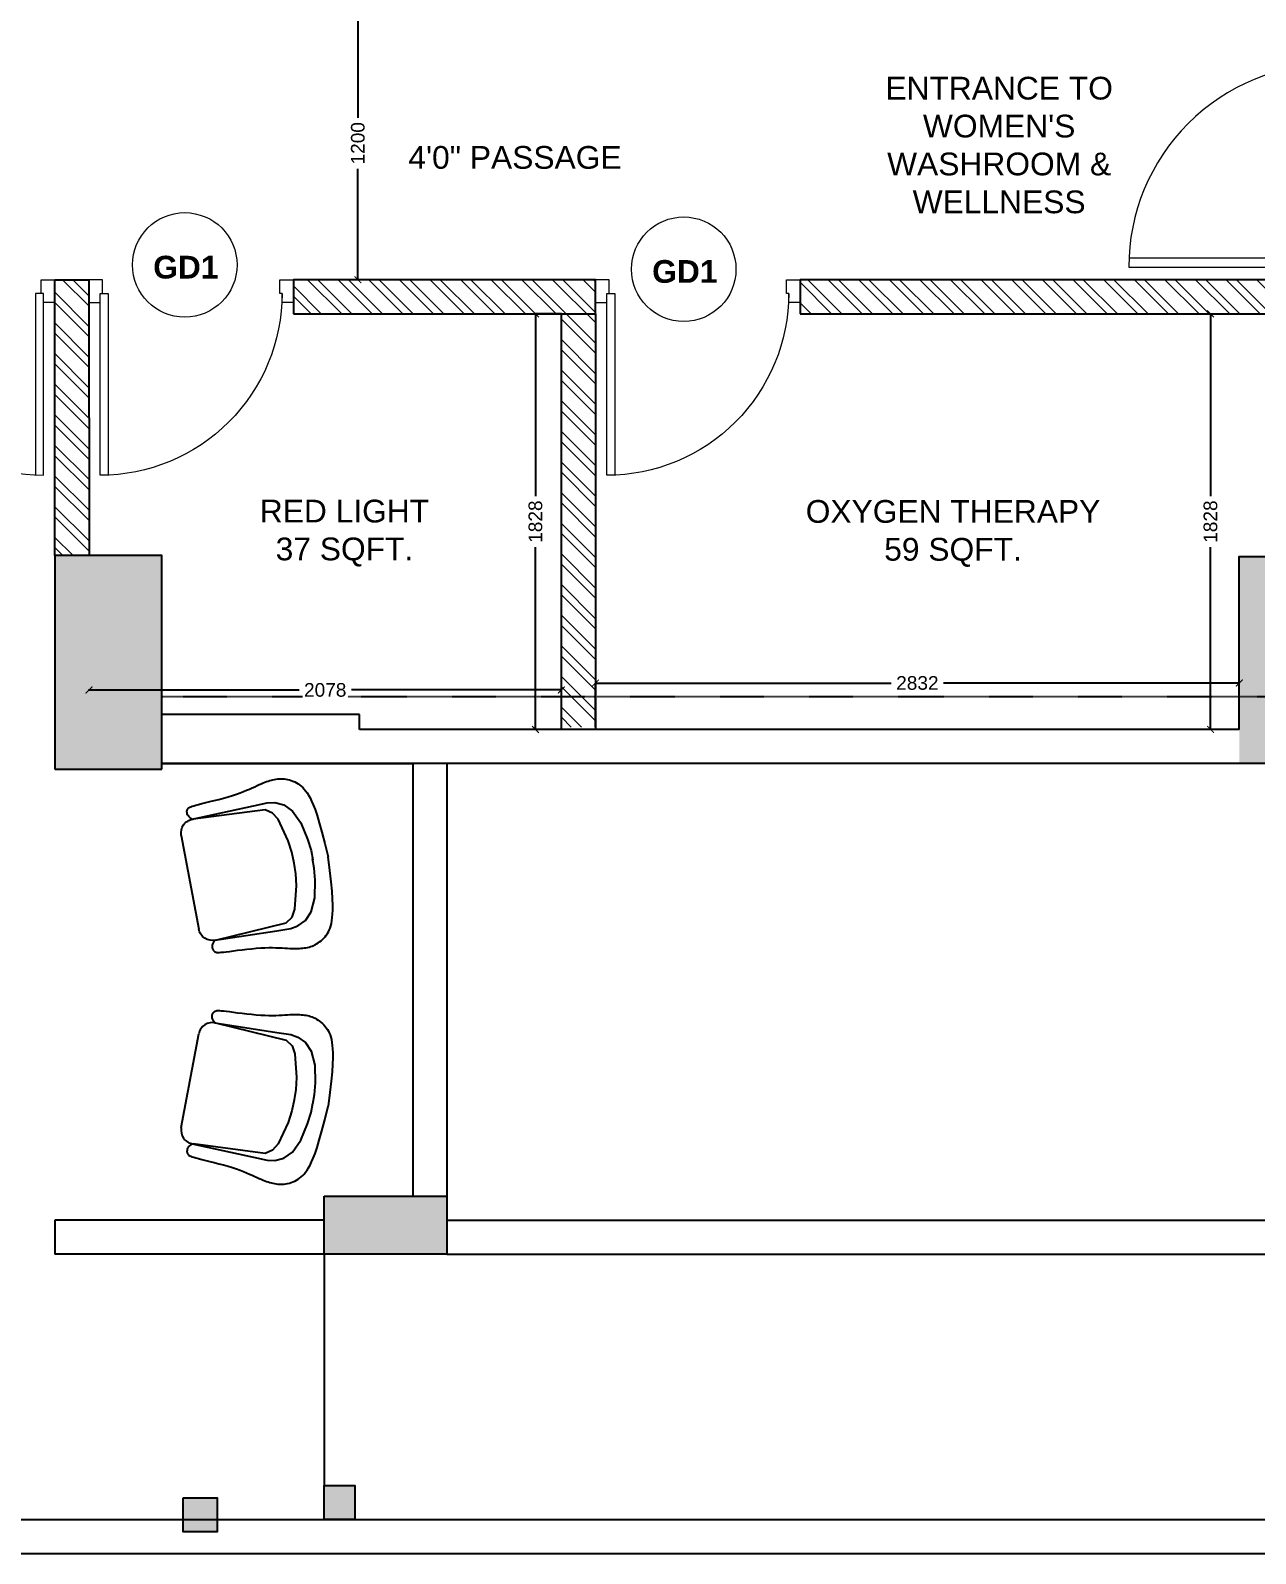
# Model space of a CAD drawing. Header units: millimetres. Extents: x 1464389 to 1998638, y -29162 to 256806.
# Drawn here: x 1884112 to 1889501, y 199536 to 206235 of the extents above; entities that cross this region are included whole.
import ezdxf

# ---------------------------------------------------------------- set-up
doc = ezdxf.new("R2010")
doc.units = ezdxf.units.MM
doc.header["$LTSCALE"] = 15
doc.header["$PDMODE"] = 35
doc.linetypes.add('DASHED2', pattern=[0.375, 0.25, -0.125])
doc.layers.get('0').update_dxf_attribs({"lineweight": 5})
for name, color, linetype in [('A-TEXT', 4, 'Continuous'), ('GFC Columns', 6, 'Continuous'), ('GFC Walls', 14, 'Continuous'), ('NEW WALL', 5, 'Continuous'), ('S-col-3', 3, 'Continuous'), ('Text', 250, 'Continuous')]:
    doc.layers.add(name, color=color, linetype=linetype)
for name, color, linetype, lineweight in [('A-Walls', 1, 'Continuous', 30), ('dimension', 1, 'Continuous', 25), ('DOOR', 124, 'Continuous', 9), ('floor raising', 210, 'Continuous', 9), ('HACH', 252, 'Continuous', 13), ('Hatch', 252, 'Continuous', 15)]:
    doc.layers.add(name, color=color, linetype=linetype, lineweight=lineweight)
doc.layers.add('Furnitures', color=7, linetype='Continuous', lineweight=25, true_color=0x753b00)
doc.styles.add('ARIAL', font='arial.ttf')
doc.dimstyles.new('SC-25', dxfattribs={"dimtxt": 60, "dimasz": 30, "dimexe": 0, "dimexo": 0, "dimgap": 25, "dimtad": 0, "dimdec": 0, "dimzin": 0, "dimdsep": 46, "dimtxsty": 'ARIAL', "dimblk": 'ARCHTICK', "dimcen": 0.09, "dimdle": 3, "dimclrd": 251, "dimclre": 251, "dimclrt": 1, "dimadec": 0, "dimazin": 0, "dimtfac": 1, "dimtdec": 0, "dimtofl": 0, "dimtmove": 0, "dimatfit": 2, "dimfxl": 100, "dimtolj": 1, "dimtzin": 0, "dimarcsym": 0})

# ---------------------------------------------------------------- blocks, each defined once
blk = doc.blocks.new('single chir')
for p, q in [((-369961.9, -37581.5), (-369968.9, -37586.1)), ((-369954.8, -37577.3), (-369961.9, -37581.5)), ((-369947.5, -37573.5), (-369954.8, -37577.3)), ((-369940.1, -37570.3), (-369947.5, -37573.5)), ((-369932.7, -37567.4), (-369940.1, -37570.3)), ((-369925.4, -37565.1), (-369932.7, -37567.4)), ((-369918.3, -37563.2), (-369925.4, -37565.1)), ((-369911.2, -37561.8), (-369918.3, -37563.2)), ((-369904.1, -37560.8), (-369911.2, -37561.8)), ((-369897.2, -37560.2), (-369904.1, -37560.8)), ((-369890.2, -37560), (-369897.2, -37560.2)), ((-369883.3, -37560.1), (-369890.2, -37560)), ((-369876.3, -37560.4), (-369883.3, -37560.1)), ((-369869.2, -37561), (-369876.3, -37560.4)), ((-369862.1, -37561.8), (-369869.2, -37561)), ((-369854.8, -37562.8), (-369862.1, -37561.8)), ((-369847.2, -37564), (-369854.8, -37562.8)), ((-369839.3, -37565.5), (-369847.2, -37564)), ((-369831, -37567.2), (-369839.3, -37565.5)), ((-369822.2, -37569.3), (-369831, -37567.2)), ((-369812.8, -37571.5), (-369822.2, -37569.3)), ((-369802.7, -37574.1), (-369812.8, -37571.5)), ((-369791.9, -37577), (-369802.7, -37574.1)), ((-369780.3, -37580), (-369791.9, -37577)), ((-369767.7, -37583.3), (-369780.3, -37580)), ((-370014.2, -37642.7), (-370018.8, -37654.1)), ((-370009.4, -37632.6), (-370014.2, -37642.7)), ((-370004.5, -37623.7), (-370009.4, -37632.6)), ((-369999.3, -37615.8), (-370004.5, -37623.7)), ((-369993.9, -37608.7), (-369999.3, -37615.8)), ((-369988.1, -37602.3), (-369993.9, -37608.7)), ((-369982.1, -37596.5), (-369988.1, -37602.3)), ((-369975.6, -37591.1), (-369982.1, -37596.5)), ((-369968.9, -37586.1), (-369975.6, -37591.1)), ((-369754.1, -37586.6), (-369767.7, -37583.3)), ((-369739.5, -37589.9), (-369754.1, -37586.6)), ((-369723.7, -37593), (-369739.5, -37589.9)), ((-369706.7, -37596.1), (-369723.7, -37593)), ((-369688.3, -37598.8), (-369706.7, -37596.1)), ((-369668.7, -37601.3), (-369688.3, -37598.8)), ((-369648.1, -37603.5), (-369668.7, -37601.3)), ((-369627.2, -37605.4), (-369648.1, -37603.5)), ((-369606.5, -37607.1), (-369627.2, -37605.4)), ((-369586.4, -37608.6), (-369606.5, -37607.1)), ((-369567.6, -37609.9), (-369586.4, -37608.6)), ((-369550.5, -37611.2), (-369567.6, -37609.9)), ((-369535.6, -37612.3), (-369550.5, -37611.2)), ((-369523.3, -37613.5), (-369535.6, -37612.3)), ((-369513.5, -37614.6), (-369523.3, -37613.5)), ((-369505.8, -37615.7), (-369513.5, -37614.6)), ((-369499.8, -37616.8), (-369505.8, -37615.7)), ((-369495.4, -37617.9), (-369499.8, -37616.8)), ((-369492.1, -37619.1), (-369495.4, -37617.9)), ((-369489.6, -37620.4), (-369492.1, -37619.1)), ((-369487.6, -37621.8), (-369489.6, -37620.4)), ((-369485.9, -37623.3), (-369487.6, -37621.8)), ((-369484.3, -37624.9), (-369485.9, -37623.3)), ((-369482.9, -37626.7), (-369484.3, -37624.9)), ((-369481.8, -37628.6), (-369482.9, -37626.7)), ((-369480.8, -37630.8), (-369481.8, -37628.6)), ((-369481.8, -37653.1), (-369480.3, -37649)), ((-369480, -37633.2), (-369480.8, -37630.8)), ((-369480.3, -37649), (-369479.5, -37645.3)), ((-369479.5, -37635.8), (-369480, -37633.2)), ((-369479.2, -37638.7), (-369479.5, -37635.8)), ((-369479.5, -37645.3), (-369479.2, -37641.8)), ((-369479.2, -37641.8), (-369479.2, -37638.7)), ((-370032.1, -37699.2), (-370036.4, -37721)), ((-370027.7, -37681.7), (-370032.1, -37699.2)), ((-370023.3, -37667), (-370027.7, -37681.7)), ((-370018.8, -37654.1), (-370023.3, -37667)), ((-369937.6, -37710.5), (-369964.5, -37767.8)), ((-369905.4, -37677.5), (-369937.6, -37710.5)), ((-369868, -37661.3), (-369905.4, -37677.5)), ((-369869.1, -37735.8), (-369850, -37704.4)), ((-369834.4, -37656.2), (-369868, -37661.3)), ((-369850, -37704.4), (-369819.9, -37684.4)), ((-369773, -37659), (-369834.4, -37656.2)), ((-369819.9, -37684.4), (-369500.4, -37672.2)), ((-369497.1, -37672.2), (-369773, -37659)), ((-369503.1, -37672.7), (-369503.1, -37672.3)), ((-369502.4, -37672.3), (-369503.1, -37672.7)), ((-369497.1, -37672.2), (-369491.6, -37666.9)), ((-369491.6, -37666.9), (-369487.3, -37662)), ((-369487.3, -37662), (-369484.1, -37657.4)), ((-369484.1, -37657.4), (-369481.8, -37653.1)), ((-370045.1, -37781.9), (-370049.4, -37823.6)), ((-370040.8, -37748.1), (-370045.1, -37781.9)), ((-370036.4, -37721), (-370040.8, -37748.1)), ((-369964.5, -37767.8), (-369982.4, -37843.9)), ((-369896.7, -37835.9), (-369869.1, -37735.8)), ((-369437.2, -37733.9), (-369443.6, -38153.1)), ((-370049.4, -37823.6), (-370053.8, -37874.6)), ((-369982.4, -37843.9), (-369988.8, -37896)), ((-369904.9, -37888), (-369896.7, -37835.9)), ((-370053.8, -37874.6), (-370058.2, -37935.9)), ((-369988.8, -37896), (-369989.5, -37937)), ((-369905.7, -37938.2), (-369904.9, -37888)), ((-370055.7, -37996.2), (-370058.2, -37935.9)), ((-369990, -37974.3), (-369989.4, -37933.4)), ((-369985.2, -38026.6), (-369990, -37974.3)), ((-369906.4, -37984.8), (-369905.7, -37938.2)), ((-369899.8, -38037.1), (-369906.4, -37984.8)), ((-370052.8, -38046.3), (-370055.7, -37996.2)), ((-370049.7, -38087.5), (-370052.8, -38046.3)), ((-369969.7, -38103.2), (-369985.2, -38026.6)), ((-369875.3, -38138), (-369899.8, -38037.1)), ((-370046.5, -38121), (-370049.7, -38087.5)), ((-369944.5, -38161.3), (-369969.7, -38103.2)), ((-370043, -38148), (-370046.5, -38121)), ((-370039.3, -38169.7), (-370043, -38148)), ((-370035.5, -38187.4), (-370039.3, -38169.7)), ((-369913.4, -38195.3), (-369944.5, -38161.3)), ((-369857.1, -38170), (-369875.3, -38138)), ((-369827.7, -38190.9), (-369857.1, -38170)), ((-370031.5, -38202.2), (-370035.5, -38187.4)), ((-370027.4, -38215.2), (-370031.5, -38202.2)), ((-370023.2, -38226.8), (-370027.4, -38215.2)), ((-370018.7, -38237), (-370023.2, -38226.8)), ((-370014, -38246.1), (-370018.7, -38237)), ((-370009.1, -38254.1), (-370014, -38246.1)), ((-369876.4, -38212.7), (-369913.4, -38195.3)), ((-369843, -38218.8), (-369876.4, -38212.7)), ((-369781.6, -38217.8), (-369843, -38218.8)), ((-369508.6, -38212.9), (-369827.7, -38190.9)), ((-369505.4, -38213.1), (-369781.6, -38217.8)), ((-369505.4, -38213.1), (-369500.1, -38218.5)), ((-369500.1, -38218.5), (-369495.9, -38223.5)), ((-369495.9, -38223.5), (-369492.9, -38228.3)), ((-369492.9, -38228.3), (-369490.7, -38232.7)), ((-369490.7, -38232.7), (-369489.3, -38236.7)), ((-369489.5, -38252.6), (-369490.3, -38255)), ((-369488.9, -38250), (-369489.5, -38252.6)), ((-369489.3, -38236.7), (-369488.6, -38240.5)), ((-369488.5, -38247.2), (-369488.9, -38250)), ((-369488.6, -38240.5), (-369488.4, -38244)), ((-369488.4, -38244), (-369488.5, -38247.2)), ((-370003.9, -38261.3), (-370009.1, -38254.1)), ((-369998.3, -38267.9), (-370003.9, -38261.3)), ((-369992.4, -38273.9), (-369998.3, -38267.9)), ((-369986.2, -38279.5), (-369992.4, -38273.9)), ((-369979.6, -38284.7), (-369986.2, -38279.5)), ((-369972.8, -38289.5), (-369979.6, -38284.7)), ((-369965.7, -38293.9), (-369972.8, -38289.5)), ((-369958.5, -38297.9), (-369965.7, -38293.9)), ((-369951.3, -38301.4), (-369958.5, -38297.9)), ((-369944, -38304.5), (-369951.3, -38301.4)), ((-369936.8, -38307), (-369944, -38304.5)), ((-369929.7, -38309.1), (-369936.8, -38307)), ((-369922.6, -38310.7), (-369929.7, -38309.1)), ((-369915.6, -38311.9), (-369922.6, -38310.7)), ((-369908.7, -38312.7), (-369915.6, -38311.9)), ((-369901.7, -38313.2), (-369908.7, -38312.7)), ((-369894.8, -38313.4), (-369901.7, -38313.2)), ((-369887.8, -38313.2), (-369894.8, -38313.4)), ((-369880.7, -38312.9), (-369887.8, -38313.2)), ((-369873.6, -38312.3), (-369880.7, -38312.9)), ((-369866.2, -38311.5), (-369873.6, -38312.3)), ((-369858.6, -38310.5), (-369866.2, -38311.5)), ((-369850.7, -38309.2), (-369858.6, -38310.5)), ((-369842.3, -38307.8), (-369850.7, -38309.2)), ((-369833.5, -38306), (-369842.3, -38307.8)), ((-369824, -38304), (-369833.5, -38306)), ((-369813.9, -38301.8), (-369824, -38304)), ((-369803, -38299.3), (-369813.9, -38301.8)), ((-369791.2, -38296.5), (-369803, -38299.3)), ((-369778.6, -38293.7), (-369791.2, -38296.5)), ((-369764.9, -38290.8), (-369778.6, -38293.7)), ((-369750.2, -38288), (-369764.9, -38290.8)), ((-369734.3, -38285.3), (-369750.2, -38288)), ((-369717.2, -38282.8), (-369734.3, -38285.3)), ((-369698.7, -38280.6), (-369717.2, -38282.8)), ((-369679, -38278.7), (-369698.7, -38280.6)), ((-369658.4, -38277.2), (-369679, -38278.7)), ((-369637.5, -38275.9), (-369658.4, -38277.2)), ((-369616.7, -38274.8), (-369637.5, -38275.9)), ((-369596.6, -38273.9), (-369616.7, -38274.8)), ((-369577.7, -38273.2), (-369596.6, -38273.9)), ((-369560.6, -38272.4), (-369577.7, -38273.2)), ((-369545.7, -38271.7), (-369560.6, -38272.4)), ((-369533.4, -38271), (-369545.7, -38271.7)), ((-369523.5, -38270.2), (-369533.4, -38271)), ((-369515.8, -38269.3), (-369523.5, -38270.2)), ((-369509.8, -38268.4), (-369515.8, -38269.3)), ((-369505.3, -38267.4), (-369509.8, -38268.4)), ((-369502, -38266.3), (-369505.3, -38267.4)), ((-369499.5, -38265.1), (-369502, -38266.3)), ((-369497.5, -38263.8), (-369499.5, -38265.1)), ((-369495.7, -38262.3), (-369497.5, -38263.8)), ((-369494, -38260.8), (-369495.7, -38262.3)), ((-369492.6, -38259), (-369494, -38260.8)), ((-369491.4, -38257.1), (-369492.6, -38259)), ((-369490.3, -38255), (-369491.4, -38257.1))]:
    blk.add_line(p, q)
for centre, start, end in [((-369498, -37733), 359.12311, 92.18177), ((-369504.5, -38152.2), 266.06446, 359.12311)]:
    blk.add_arc(centre, 60.8, start, end)
blk = doc.blocks.new('terrace site dwg')
at = {"layer": 'Hatch'}
h = blk.add_hatch(color=256, dxfattribs=at)
h.dxf.hatch_style = 1
h.paths.add_polyline_path([(2564955.5, 867086.2), (2564805.5, 867086.2), (2564805.5, 866936.2), (2564955.5, 866936.2)])
h.paths.add_polyline_path([(2563234.3, 867086.2), (2563139.5, 867086.2), (2563139.5, 866936.2), (2563234.3, 866936.2)])
h.paths.add_polyline_path([(2563139.5, 867086.2), (2563084.5, 867086.2), (2563084.5, 866936.2), (2563139.5, 866936.2)])
h.paths.add_polyline_path([(2563234.5, 861453.2), (2563084.5, 861453.2), (2563084.5, 861303.2), (2563234.5, 861303.2)])
h.paths.add_polyline_path([(2564955.5, 861453.2), (2564805.5, 861453.2), (2564805.5, 861303.2), (2564955.5, 861303.2)])
h.paths.add_polyline_path([(2563234.5, 858838.2), (2563139.5, 858838.2), (2563139.5, 858868.2), (2563084.5, 858868.2), (2563084.5, 858718.2), (2563234.5, 858718.2)])
h.paths.add_polyline_path([(2563234.5, 858868.2), (2563139.5, 858868.2), (2563139.5, 858838.2), (2563234.5, 858838.2)], flags=17)
h.paths.add_polyline_path([(2564955.5, 858113.2), (2564805.5, 858113.2), (2564805.5, 857963.2), (2564955.5, 857963.2)])
h.paths.add_polyline_path([(2569128.5, 858113.2), (2568978.5, 858113.2), (2568978.5, 858018.2), (2569128.5, 858018.2)])
h.paths.add_polyline_path([(2569128.5, 858018.2), (2568978.5, 858018.2), (2568978.5, 857963.2), (2569128.5, 857963.2)])
h.paths.add_polyline_path([(2569734, 858168.2), (2569598.5, 858168.2), (2569598.5, 858018.2), (2569734, 858018.2)])
h.paths.add_polyline_path([(2582058.5, 861483.2), (2581878.5, 861483.2), (2581878.5, 861333.2), (2582058.5, 861333.2)])
h.paths.add_polyline_path([(2582028.5, 867086.2), (2581908.5, 867086.2), (2581908.5, 866936.2), (2582028.5, 866936.2)])
h.paths.add_polyline_path([(2581908.5, 867086.2), (2581878.5, 867086.2), (2581878.5, 866936.2), (2581908.5, 866936.2)])
h.paths.add_polyline_path([(2582028.5, 869698.2), (2581878.5, 869698.2), (2581878.5, 869548.2), (2582028.5, 869548.2)])
h.paths.add_polyline_path([(2574344.5, 867086.2), (2574194.5, 867086.2), (2574194.5, 866936.2), (2574344.5, 866936.2)])
h.paths.add_polyline_path([(2578937.5, 867086.2), (2578787.5, 867086.2), (2578787.5, 866936.2), (2578937.5, 866936.2)])
h.paths.add_polyline_path([(2574962.5, 872568.2), (2574812.5, 872568.2), (2574812.5, 872448.2), (2574962.5, 872448.2)])
h.paths.add_polyline_path([(2578897.5, 872568.2), (2578747.5, 872568.2), (2578747.5, 872418.2), (2578897.5, 872418.2)])
h.paths.add_polyline_path([(2569139.5, 867086.2), (2568989.5, 867086.2), (2568989.5, 866936.2), (2569139.5, 866936.2)])
h.paths.add_polyline_path([(2563234.5, 872568.2), (2563084.5, 872568.2), (2563084.5, 872418.2), (2563138.3, 872418.2), (2563138.3, 872448.2), (2563234.5, 872448.2)])
h.paths.add_polyline_path([(2565124.5, 872568.2), (2564974.5, 872568.2), (2564974.5, 872448.2), (2565124.5, 872448.2)])
h.paths.add_polyline_path([(2565124.5, 872448.1), (2564974.5, 872448.1), (2564974.5, 872418.2), (2565124.5, 872418.2)])
h.paths.add_polyline_path([(2563234.5, 872448.2), (2563138.3, 872448.2), (2563138.3, 872418.2), (2563234.5, 872418.2)], flags=17)
at = {"layer": 'GFC Columns'}
for p, q in [((2568414.5, 862258.2), (2568414.5, 861318.2)), ((2568414.5, 861318.2), (2568884.5, 861318.2))]:
    blk.add_line(p, q, dxfattribs=at)
for points in [[(2568884.5, 861318.2), (2568884.5, 862258.2), (2568414.5, 862258.2)], [(2573624.5, 861493.2), (2573624.5, 862253.2), (2574099.5, 862253.2), (2574099.5, 861493.2)], [(2568978.5, 858113.2), (2569128.5, 858113.2), (2569128.5, 857963.2), (2568978.5, 857963.2), (2568978.5, 858113.2)]]:
    blk.add_lwpolyline(points, dxfattribs=at)
for points in [[(2569598.5, 859439.6), (2570138.5, 859439.6), (2570138.5, 859184.6), (2569598.5, 859184.6)], [(2569598.5, 858168.2), (2569734, 858168.2), (2569734, 858018.2), (2569598.5, 858018.2)]]:
    blk.add_lwpolyline(points, close=True, dxfattribs=at)
at = {"layer": 'GFC Walls'}
for p, q in [((2569754.5, 861558.2), (2568884.5, 861558.2)), ((2569754.5, 861493.2), (2569754.5, 861558.2)), ((2573624.5, 861493.2), (2569754.5, 861493.2)), ((2574099.5, 861343.2), (2568884.5, 861343.2)), ((2568884.5, 861343.2), (2569988.5, 861343.2)), ((2569988.5, 861343.2), (2569988.5, 859439.6)), ((2570138.5, 861343.2), (2570138.5, 859439.6)), ((2569598.5, 859334.6), (2568414.5, 859334.6)), ((2568414.5, 859334.6), (2568414.5, 859184.6)), ((2570138.5, 859334.6), (2576488.5, 859334.6)), ((2569598.5, 859184.6), (2568414.5, 859184.6)), ((2569598.5, 859184.6), (2569598.5, 858168.2)), ((2570138.5, 859184.6), (2576488.5, 859184.6)), ((2564955.5, 858018.2), (2576488.5, 858018.2)), ((2564775.5, 857868.2), (2576638.5, 857868.2))]:
    blk.add_line(p, q, dxfattribs=at)
at = {"layer": 'GFC Walls', "color": 252, "linetype": 'DASHED2', "ltscale": 0.01, "true_color": 0x939598}
blk.add_lwpolyline([(2568885.5, 861638.2), (2576488.5, 861638.2)], dxfattribs=at)
blk = doc.blocks.new('_ArchTick')
at = {"color": 0, "linetype": 'ByBlock', "const_width": 0.15}
blk.add_lwpolyline([(-0.5, -0.5), (0.5, 0.5)], dxfattribs=at)
blk = doc.blocks.new('*D1352')
at = {"layer": 'Defpoints', "color": 0, "transparency": 16777216}
for p in [(1884369.6, 203334.2), (1886447.6, 203334.3), (1886447.6, 203334.3)]:
    blk.add_point(p, dxfattribs=at)
at = {"layer": 'dimension', "color": 251, "lineweight": -2, "transparency": 16777216}
for p, q in [((1884366.6, 203334.3), (1885293.4, 203334.3)), ((1884369.6, 203334.2), (1884369.6, 203334.3)), ((1886450.6, 203334.3), (1885523.8, 203334.3))]:
    blk.add_line(p, q, dxfattribs=at)
at = {"layer": 'dimension', "color": 251, "lineweight": -2, "transparency": 16777216, "xscale": 30, "yscale": 30, "zscale": 30, "rotation": 180}
blk.add_blockref('_ArchTick', (1884369.6, 203334.3), dxfattribs=at)
at = {"layer": 'dimension', "color": 251, "lineweight": -2, "transparency": 16777216, "xscale": 30, "yscale": 30, "zscale": 30}
blk.add_blockref('_ArchTick', (1886447.6, 203334.3), dxfattribs=at)
at = {"layer": 'dimension', "color": 1, "transparency": 16777216, "insert": (1885408.6, 203334.3), "char_height": 60, "attachment_point": 5, "style": 'ARIAL', "bg_fill": 3, "box_fill_scale": 1.1, "bg_fill_color": 256, "bg_fill_true_color": 13158600, "bg_fill_transparency": 0}
blk.add_mtext('\\A1;2078', dxfattribs=at)
blk = doc.blocks.new('*D1353')
at = {"layer": 'Defpoints', "color": 0, "transparency": 16777216}
for p in [(1886447.6, 204988.9), (1886333.4, 203160.8), (1886447.6, 203160.8)]:
    blk.add_point(p, dxfattribs=at)
at = {"layer": 'dimension', "color": 251, "lineweight": -2, "transparency": 16777216}
for p, q in [((1886333.4, 204991.9), (1886333.4, 204186.7)), ((1886447.6, 204988.9), (1886333.4, 204988.9)), ((1886333.4, 203157.8), (1886333.4, 203963)), ((1886447.6, 203160.8), (1886333.4, 203160.8))]:
    blk.add_line(p, q, dxfattribs=at)
at = {"layer": 'dimension', "color": 251, "lineweight": -2, "transparency": 16777216, "xscale": 30, "yscale": 30, "zscale": 30}
for p, rotation in [((1886333.4, 204988.9), 90), ((1886333.4, 203160.8), 270)]:
    blk.add_blockref('_ArchTick', p, dxfattribs=dict(at, rotation=rotation))
at = {"layer": 'dimension', "color": 1, "transparency": 16777216, "insert": (1886333.4, 204074.8), "char_height": 60, "attachment_point": 5, "rotation": 90, "style": 'ARIAL', "bg_fill": 3, "box_fill_scale": 1.1, "bg_fill_color": 256, "bg_fill_true_color": 13158600, "bg_fill_transparency": 0}
blk.add_mtext('\\A1;1828', dxfattribs=at)
blk = doc.blocks.new('*D1354')
at = {"layer": 'Defpoints', "color": 0, "transparency": 16777216}
for p in [(1889303.1, 204988.9), (1889303.1, 203160.9), (1889303.1, 203160.9)]:
    blk.add_point(p, dxfattribs=at)
at = {"layer": 'dimension', "color": 251, "lineweight": -2, "transparency": 16777216}
for p, q in [((1889303.1, 204991.9), (1889303.1, 204186.7)), ((1889303.1, 204988.9), (1889303.1, 204988.9)), ((1889303.1, 203157.9), (1889303.1, 203963.1)), ((1889303.1, 203160.9), (1889303.1, 203160.9))]:
    blk.add_line(p, q, dxfattribs=at)
at = {"layer": 'dimension', "color": 251, "lineweight": -2, "transparency": 16777216, "xscale": 30, "yscale": 30, "zscale": 30}
for p, rotation in [((1889303.1, 204988.9), 90), ((1889303.1, 203160.9), 270)]:
    blk.add_blockref('_ArchTick', p, dxfattribs=dict(at, rotation=rotation))
at = {"layer": 'dimension', "color": 1, "transparency": 16777216, "insert": (1889303.1, 204074.9), "char_height": 60, "attachment_point": 5, "rotation": 90, "style": 'ARIAL', "bg_fill": 3, "box_fill_scale": 1.1, "bg_fill_color": 256, "bg_fill_true_color": 13158600, "bg_fill_transparency": 0}
blk.add_mtext('\\A1;1828', dxfattribs=at)
blk = doc.blocks.new('*D1358')
at = {"layer": 'Defpoints', "color": 0, "transparency": 16777216}
for p in [(1886597.6, 203364.8), (1886597.6, 203170.8), (1889429.6, 203160.9)]:
    blk.add_point(p, dxfattribs=at)
at = {"layer": 'floor raising', "color": 251, "lineweight": -2, "transparency": 16777216}
for p, q in [((1886594.6, 203364.8), (1887898.8, 203364.8)), ((1886597.6, 203170.8), (1886597.6, 203364.8)), ((1889432.6, 203364.8), (1888128.4, 203364.8)), ((1889429.6, 203160.9), (1889429.6, 203364.8))]:
    blk.add_line(p, q, dxfattribs=at)
at = {"layer": 'floor raising', "color": 251, "lineweight": -2, "transparency": 16777216, "xscale": 30, "yscale": 30, "zscale": 30, "rotation": 180}
blk.add_blockref('_ArchTick', (1886597.6, 203364.8), dxfattribs=at)
at = {"layer": 'floor raising', "color": 251, "lineweight": -2, "transparency": 16777216, "xscale": 30, "yscale": 30, "zscale": 30}
blk.add_blockref('_ArchTick', (1889429.6, 203364.8), dxfattribs=at)
at = {"layer": 'floor raising', "color": 1, "transparency": 16777216, "insert": (1888013.6, 203364.8), "char_height": 60, "attachment_point": 5, "style": 'ARIAL', "bg_fill": 3, "box_fill_scale": 1.1, "bg_fill_color": 256, "bg_fill_true_color": 13158600, "bg_fill_transparency": 0}
blk.add_mtext('\\A1;2832', dxfattribs=at)
blk = doc.blocks.new('*D1359')
at = {"layer": 'Defpoints', "color": 0, "transparency": 16777216}
for p in [(1885758.6, 206339), (1885552.2, 205139), (1885748.8, 205139)]:
    blk.add_point(p, dxfattribs=at)
at = {"layer": 'floor raising', "color": 251, "lineweight": -2, "transparency": 16777216}
for p, q in [((1885552.2, 206342), (1885552.2, 205850.7)), ((1885758.6, 206339), (1885552.2, 206339)), ((1885552.2, 205136), (1885552.2, 205627.3)), ((1885748.8, 205139), (1885552.2, 205139))]:
    blk.add_line(p, q, dxfattribs=at)
at = {"layer": 'floor raising', "color": 251, "lineweight": -2, "transparency": 16777216, "xscale": 30, "yscale": 30, "zscale": 30}
for p, rotation in [((1885552.2, 206339), 90), ((1885552.2, 205139), 270)]:
    blk.add_blockref('_ArchTick', p, dxfattribs=dict(at, rotation=rotation))
at = {"layer": 'floor raising', "color": 1, "transparency": 16777216, "insert": (1885552.2, 205739), "char_height": 60, "attachment_point": 5, "rotation": 90, "style": 'ARIAL', "bg_fill": 3, "box_fill_scale": 1.1, "bg_fill_color": 256, "bg_fill_true_color": 13158600, "bg_fill_transparency": 0}
blk.add_mtext('\\A1;1200', dxfattribs=at)
blk = doc.blocks.new('D900')
for points in [[(0, 840), (0, 900), (100, 900), (100, 850), (60, 850), (60, 840)], [(0, 60), (0, 0), (100, 0), (100, 50), (60, 50), (60, 60)]]:
    blk.add_lwpolyline(points, close=True)
blk.add_lwpolyline([(60, 850, -0.414214), (860, 50), (60, 50), (60, 85), (859.2, 85)], format="xyb")
blk = doc.blocks.new('DOOR TERRACE')
at = {"layer": 'DOOR'}
for p, xscale, yscale, zscale, rotation in [((1160325.1, -155014.6), -1.116678623133509, 1.116678623133509, 1.116678623133509, 359.9999999804764), ((1154640.1, -155014.6), -0.9999563330010446, 0.9999563330010446, 0.9999563330010446, 89.99999998047635), ((1157018.8, -155014.6), 1.000017408152323, 1.000017408152323, 1.000017408152323, 270.0000000195236)]:
    blk.add_blockref('D900', p, dxfattribs=dict(at, xscale=xscale, yscale=yscale, zscale=zscale, rotation=rotation))
at = {"layer": 'DOOR', "rotation": 270.0000000195236}
blk.add_blockref('D900', (1154790.1, -155014.6), dxfattribs=at)
blk = doc.blocks.new('LEGEND TERRACE')
for centre in [(1155211.8, -154949.7), (1157406.8, -154968.6)]:
    blk.add_circle(centre, 230)
at = {"layer": 'A-TEXT', "ltscale": 0.25, "char_height": 100, "attachment_point": 1, "style": 'ARIAL'}
for insert in [(1154565.2, -154909.4), (1156760.2, -154928.3)]:
    blk.add_mtext_dynamic_manual_height_columns('\\pxqc,t11;{\\fArial|b1|i0|c0|p34;GD1}', width=1302.77, gutter_width=250, heights=[0], dxfattribs=dict(at, insert=insert))
blk = doc.blocks.new('INTERNAL WALLS FIFFTH')
at = {"layer": 'NEW WALL', "ltscale": 0.25}
for points in [[(1154640.1, -155014.6), (1154790.1, -155014.6), (1154790.8, -156227.5), (1154640.8, -156227.5)], [(1155690.1, -155164.6), (1157018.8, -155164.6), (1157018.8, -155014.6), (1155690.1, -155014.6)], [(1157018.8, -156992.7), (1156868.8, -156992.7), (1156868.8, -155164.6), (1157018.8, -155164.6)]]:
    blk.add_lwpolyline(points, close=True, dxfattribs=at)
at = {"layer": 'NEW WALL', "color": 5, "ltscale": 0.25}
blk.add_lwpolyline([(1157918.8, -155164.6), (1160325.1, -155164.6), (1160325.1, -155014.6), (1157918.8, -155014.6)], close=True, dxfattribs=at)

msp = doc.modelspace()

# ---------------------------------------------------------------- block references
at = {"layer": 'A-Walls'}
msp.add_blockref('terrace site dwg', (-684194.9, -658332.3), dxfattribs=at)
at = {"layer": 'Furnitures', "xscale": -1, "rotation": 9.689982493706077}
msp.add_blockref('single chir', (1514257.5, 177707.6), dxfattribs=at)
at = {"layer": 'Furnitures', "rotation": 170.310017506294}
msp.add_blockref('single chir', (1514257.5, 226396.4), dxfattribs=at)

# ---------------------------------------------------------------- texts
at = {"layer": 'Text', "ltscale": 0.25, "char_height": 100, "attachment_point": 1, "style": 'ARIAL'}
for s, width, insert in [("\\pxqc;ENTRANCE TO WOMEN'S WASHROOM & WELLNESS", 1302.77, (1887721.9, 206031.4)), ('\\pxqc;4\'0" PASSAGE', 1302.77, (1885592, 205726.9)), ('\\pxqc;RED LIGHT \\P37 SQFT.', 1689.485, (1884648.5, 204171.3)), ('\\pxqc;OXYGEN THERAPY\\P59 SQFT.', 1689.485, (1887325.7, 204169.8))]:
    msp.add_mtext_dynamic_manual_height_columns(s, width=width, gutter_width=250, heights=[0], dxfattribs=dict(at, insert=insert))

# ---------------------------------------------------------------- next in the draw order: dimensions: what is measured, and where the dimension line sits
at = {"layer": 'dimension'}
dim = msp.add_linear_dim(base=(1889303.1, 203160.9), p1=(1889303.1, 204988.9), p2=(1889303.1, 203160.9), angle=90, dimstyle='SC-25', override={"dimtfill": 1, "dimarcsym": 1}, dxfattribs=at)
dim.commit()
dim.dimension.update_dxf_attribs({"geometry": '*D1354', "text_midpoint": (1889303.1, 204074.9)})
dim = msp.add_linear_dim(base=(1886447.6, 203334.3), p1=(1884369.6, 203334.2), p2=(1886447.6, 203334.3), dimstyle='SC-25', override={"dimtfill": 1, "dimarcsym": 1}, dxfattribs=at)
dim.commit()
dim.dimension.update_dxf_attribs({"geometry": '*D1352', "text_midpoint": (1885408.6, 203334.3)})
at = {"layer": 'floor raising'}
dim = msp.add_linear_dim(base=(1885552.2, 205139), p1=(1885758.6, 206339), p2=(1885748.8, 205139), angle=90, dimstyle='SC-25', override={"dimtfill": 1, "dimarcsym": 1}, dxfattribs=at)
dim.commit()
dim.dimension.update_dxf_attribs({"geometry": '*D1359', "text_midpoint": (1885552.2, 205739)})

# ---------------------------------------------------------------- next in the draw order: dimensions: what is measured, and where the dimension line sits
at = {"layer": 'dimension'}
dim = msp.add_linear_dim(base=(1886333.4, 203160.8), p1=(1886447.6, 204988.9), p2=(1886447.6, 203160.8), angle=90, dimstyle='SC-25', override={"dimtfill": 1, "dimarcsym": 1}, dxfattribs=at)
dim.commit()
dim.dimension.update_dxf_attribs({"geometry": '*D1353', "text_midpoint": (1886333.4, 204074.8)})
at = {"layer": 'floor raising'}
dim = msp.add_linear_dim(base=(1886597.6, 203364.8), p1=(1889429.6, 203160.9), p2=(1886597.6, 203170.8), dimstyle='SC-25', override={"dimtfill": 1, "dimarcsym": 1}, dxfattribs=at)
dim.commit()
dim.dimension.update_dxf_attribs({"geometry": '*D1358', "text_midpoint": (1888013.6, 203364.8)})

# ---------------------------------------------------------------- next in the draw order: hatches: boundary and pattern name
at = {"layer": 'HACH'}
h = msp.add_hatch(dxfattribs=at)
h.set_pattern_fill('ANSI32', color=256, scale=10, angle=90)
h.set_pattern_definition([(135, (-635552.53, -698149.3), (-67.351921, -67.351921), []), (135, (-635552.53, -698104.4), (-67.351921, -67.351921), [])])
h.paths.add_polyline_path([(1889903.9, 204988.9), (1889753.9, 204988.9), (1889754.6, 203920.9), (1889904.6, 203920.9)])
h.paths.add_polyline_path([(1889903.9, 205138.9), (1887497.6, 205138.9), (1887497.6, 204988.9), (1889903.9, 204988.9)])
h.paths.add_polyline_path([(1889903.2, 206338.9), (1889753.2, 206338.9), (1889753.9, 206138.9), (1889903.9, 206138.9)])
h.paths.add_polyline_path([(1886597.6, 205138.9), (1885268.9, 205138.9), (1885268.9, 204988.9), (1886447.6, 204988.9), (1886447.6, 204988.9), (1886597.6, 204988.9), (1886597.6, 204988.9), (1886447.6, 204988.9), (1886447.6, 203170.8), (1886597.6, 203170.8), (1886597.6, 204988.9), (1886447.6, 204988.9), (1886447.6, 204988.9), (1886597.6, 204988.9)])
h.paths.add_polyline_path([(1884368.9, 205038.9), (1884368.9, 205038.9), (1884368.9, 205138.9), (1884218.9, 205138.9), (1884218.9, 205038.9), (1884219.6, 203925.9), (1884369.6, 203925.9)])
h.paths.add_polyline_path([(1880760.6, 201908.9), (1880610.6, 201908.9), (1880610.6, 200505.9), (1880760.6, 200505.9)])
h.paths.add_polyline_path([(1880760.6, 205140.9), (1880610.6, 205140.9), (1880610.6, 203120.9), (1880760.6, 203120.9)])
h.paths.add_polyline_path([(1880760.6, 202970.9), (1880610.6, 202970.9), (1880610.6, 202808.9), (1880760.6, 202808.9)])
h.paths.add_polyline_path([(1880760.6, 202808.9), (1880610.6, 202808.9), (1878944.6, 202808.9), (1878944.6, 202658.9), (1880760.6, 202658.9)])
h.paths.add_polyline_path([(1883208.6, 204690.9), (1880760.6, 204690.9), (1880760.6, 204540.9), (1883208.6, 204540.9)])
h.paths.add_polyline_path([(1883208.6, 204989.6), (1883208.6, 204989.6), (1883208.6, 205139.6), (1883208.6, 205413.1), (1883058.6, 205413.1), (1883058.6, 204690.9), (1883208.6, 204690.9)])
h.paths.add_polyline_path([(1883318.9, 205038.9), (1883318.9, 205038.9), (1883318.9, 205138.9), (1883208.6, 205139.6), (1883208.6, 204989.6), (1883318.9, 204988.9)])
h.paths.add_polyline_path([(1879860.6, 205140.9), (1878944.6, 205140.9), (1878944.6, 204990.9), (1879860.6, 204990.9)])
h.paths.add_polyline_path([(1881263.9, 206763.1), (1881113.9, 206763.1), (1881113.9, 206313.1), (1881263.9, 206313.1)])
h.paths.add_polyline_path([(1883058.6, 206463.1), (1881263.9, 206463.1), (1881263.9, 206313.1), (1883058.6, 206313.1)])
h.paths.add_polyline_path([(1883058.6, 207663.1), (1881113.9, 207663.1), (1881113.9, 207513.1), (1883058.6, 207513.1)])
h.paths.add_polyline_path([(1883208.6, 210186.3), (1883058.6, 210186.3), (1883058.6, 206313.1), (1883208.6, 206313.1)])
h.paths.add_polyline_path([(1883208.6, 211236.3), (1880145.5, 211236.2), (1880145.5, 211235.3), (1878943.7, 211236.2), (1878943.7, 211086.2), (1880144.2, 211086.2), (1880144.2, 211086.2), (1880294.2, 211086.2), (1883208.6, 211086.3)])
h.paths.add_polyline_path([(1879394.1, 209286.2), (1878944.6, 209285.9), (1878944.6, 209135.9), (1879394.1, 209136.2)])
h.paths.add_polyline_path([(1880144.1, 209136.2), (1880144.2, 211086.2), (1880294.2, 211086.2), (1880294.1, 209285.8), (1881113.9, 209286.1), (1881113.9, 209586.2), (1881263.9, 209586.2), (1881263.9, 208413.1), (1881113.9, 208413.1), (1881113.9, 209136.1), (1880294.1, 209135.8), (1880294.1, 209136.2)])
h.paths.add_polyline_path([(1883058.6, 212465.9), (1881945.8, 212465.9), (1881945.8, 212398.8), (1881945.8, 212315.9), (1883058.6, 212315.9)])
h.paths.add_polyline_path([(1881195.5, 213365.9), (1881045.5, 213365.9), (1881045.5, 212315.9), (1881195.5, 212315.9)])
h.paths.add_polyline_path([(1883208.6, 214115.9), (1883058.6, 214115.9), (1883058.6, 212136.3), (1883108.6, 212136.3), (1883108.6, 212136.3), (1883208.6, 212136.3)])
at = {"layer": 'S-col-3'}
h = msp.add_hatch(color=1, dxfattribs=at)
h.dxf.hatch_style = 1
h.paths.add_polyline_path([(1884689.6, 203925.9), (1884219.6, 203925.9), (1884219.6, 202985.9), (1884689.6, 202985.9)])
h.paths.add_polyline_path([(1885943.6, 201107.4), (1885403.6, 201107.4), (1885403.6, 200852.4), (1885943.6, 200852.4)])
h.paths.add_polyline_path([(1889904.6, 203920.9), (1889429.6, 203920.9), (1889429.6, 203010.9), (1889904.6, 203010.9)])

# ---------------------------------------------------------------- next in the draw order: block references
msp.add_blockref('DOOR TERRACE', (729578.8, 360153.5))

# ---------------------------------------------------------------- next in the draw order: block references
msp.add_blockref('LEGEND TERRACE', (729578.8, 360153.5))

# ---------------------------------------------------------------- next in the draw order: block references
msp.add_blockref('INTERNAL WALLS FIFFTH', (729578.8, 360153.5))

doc.saveas('drawing.dxf')
